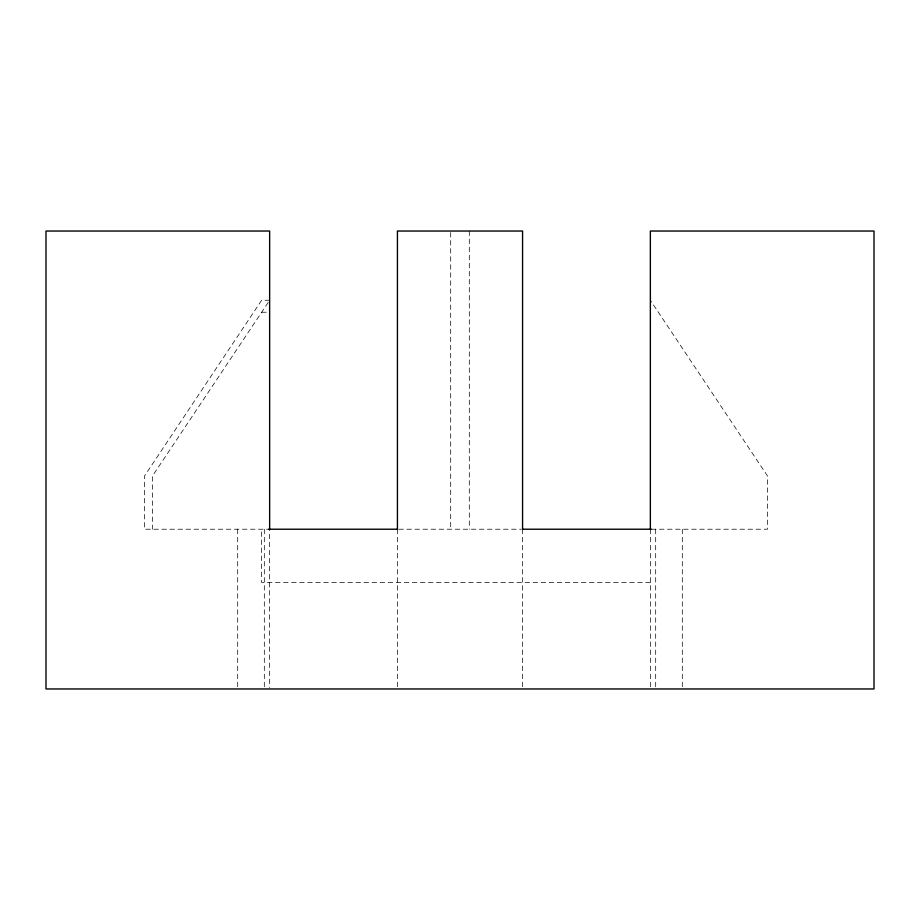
<?xml version="1.0" encoding="UTF-8"?>
<svg xmlns="http://www.w3.org/2000/svg" width="920" height="920" viewBox="0 0 920 920"><rect width="100%" height="100%" fill="white"/><g stroke="black" fill="none" stroke-linecap="round" stroke-linejoin="round"><path stroke-width="0.69" stroke-dasharray="4.6 3.45" d="M268.191 302.438L152.49 475.973L152.49 529.218M269.64 300.253L261.648 300.253L144.509 475.973L144.509 529.218L269.64 529.218L269.64 687.539M261.648 312.236L268.306 312.236M398.831 529.218L521.168 529.218M651.394 529.218L767.51 529.218L767.51 475.973L650.359 300.253M650.359 582.475L261.648 582.475L261.648 529.218M682.306 529.218L682.306 687.539M655.684 529.218L655.684 687.539M650.359 529.218L650.359 687.539M522.572 529.218L522.572 687.539M469.315 231.035L469.315 529.218M450.685 232.472L450.685 529.218M397.428 529.218L397.428 687.539M264.316 529.218L264.316 687.539M237.693 529.218L237.693 687.539"/><path stroke-width="1.38" d="M268.605 529.218L397.509 529.218M522.491 529.218L651.394 529.218M650.359 529.218L650.359 231.035L874 231.035L874 688.965L46 688.965L46 231.035L269.64 231.035L269.64 529.218M522.572 529.391L522.572 231.035L397.428 231.035L397.428 529.391"/></g></svg>
